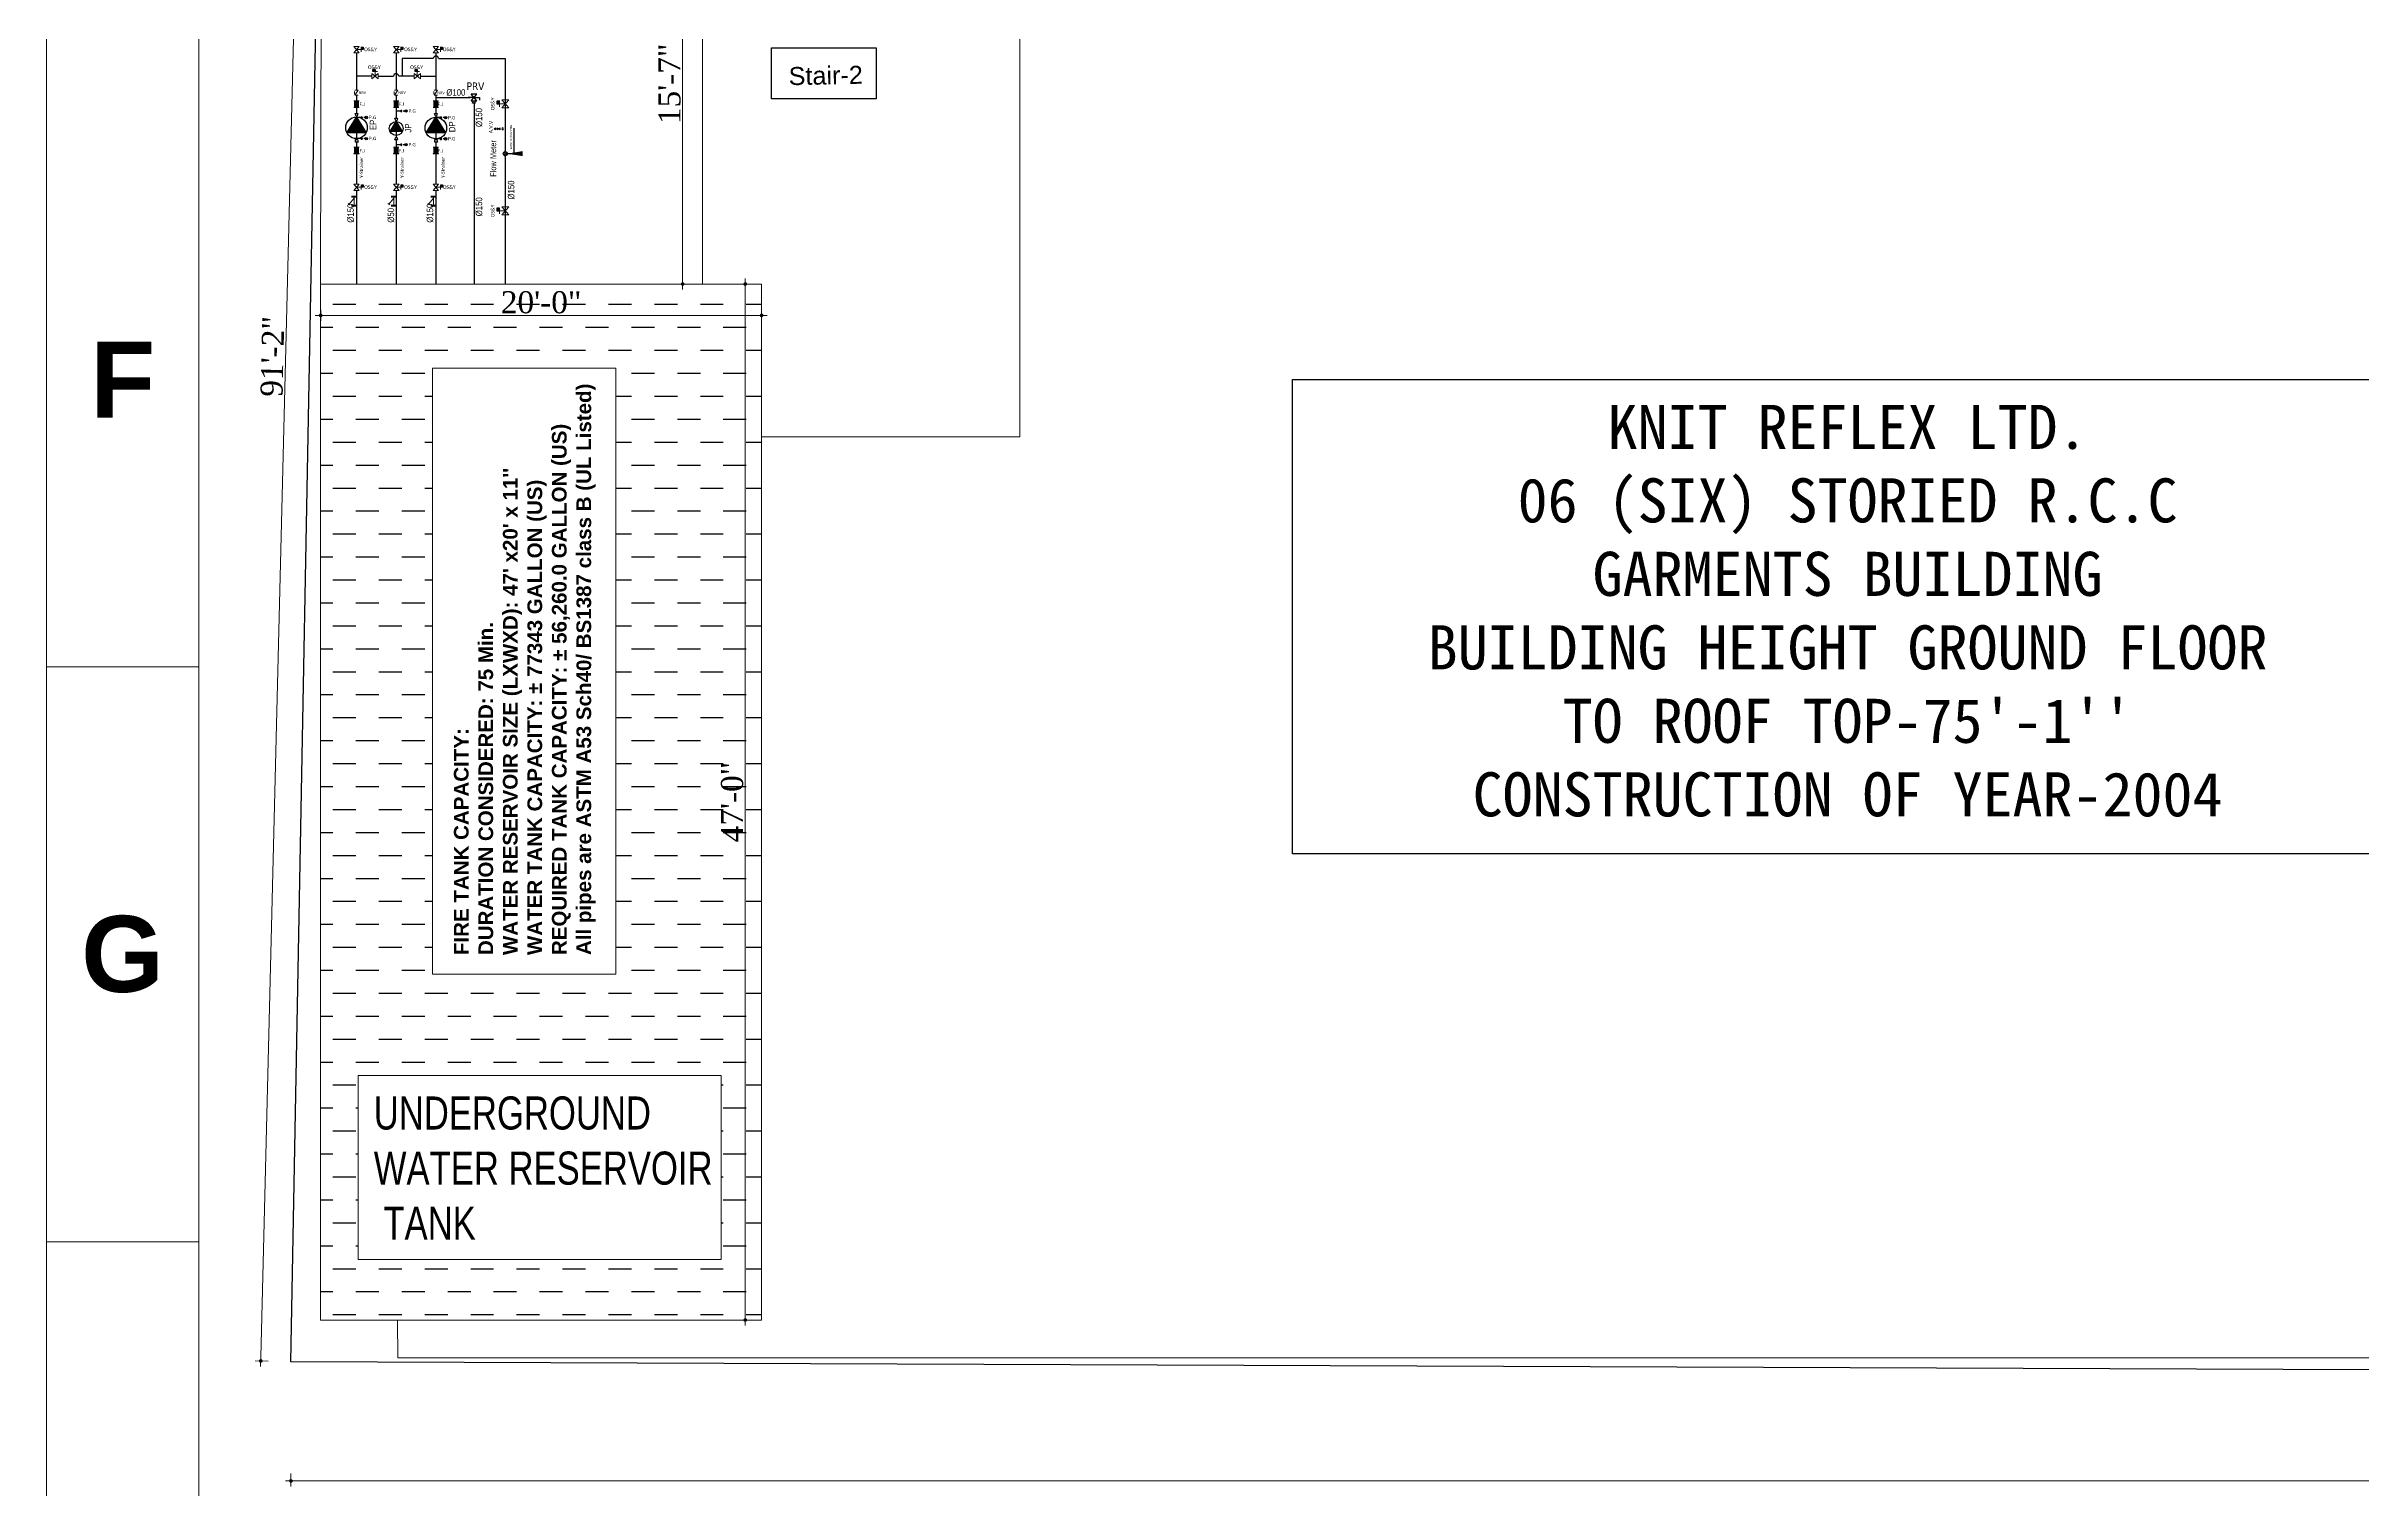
# Model space of a CAD drawing. Header units: inches. Extents: x -98933 to 1585249, y -3352739 to 192771.
# Drawn here: x 7002 to 8262, y 48283 to 49068 of the extents above; entities that cross this region are included whole.
import ezdxf

# ---------------------------------------------------------------- set-up
doc = ezdxf.new("R2010")
doc.units = ezdxf.units.IN
doc.header["$MEASUREMENT"] = 0
doc.header["$PDMODE"] = 35
doc.linetypes.add('CONTINOUS', pattern=[0])
doc.linetypes.add('DASH', pattern=[0.35, 0.25, -0.1])
doc.layers.get('0').update_dxf_attribs({"lineweight": 0})
doc.layers.get('Defpoints').update_dxf_attribs({"lineweight": 0})
for name, color, linetype, lineweight in [('AA-SECTION', 242, 'Continuous', 13), ('ADES FIRE SPRINKLER', 1, 'Continuous', 30), ('AN-TEXT', 251, 'Continuous', 15), ('Cable line', 1, 'Continuous', 25), ('DIM', 7, 'Continuous', 0), ('DIMENTION', 56, 'Continuous', 9), ('F-PIPE', 1, 'Continuous', 25), ('FF-VALVES', 170, 'Continuous', 18), ('flexible joint', 10, 'Continuous', 5), ('hatch-1', 8, 'Continuous', 25), ('Hydrant Pipe', 1, 'Continuous', 25), ('Inline', 7, 'Continuous', 0), ('Layer1', 134, 'Continuous', 0), ('Outline', 7, 'Continuous', 0), ('Pipe 100 mm', 1, 'Continuous', 25), ('Pipe 150 mm', 1, 'Continuous', 25), ('pipe line', 1, 'Continuous', 25), ('Scale', 7, 'Continuous', 0), ('Scale_Text', 7, 'Continuous', 0), ('TEX', 7, 'Continuous', 0), ('Text', 7, 'Continuous', 0), ('Titelblk', 7, 'Continuous', 25), ('TITLE', 7, 'Continuous', 20), ('wall', 7, 'Continuous', 0), ('y strainer', 10, 'Continuous', 5)]:
    doc.layers.add(name, color=color, linetype=linetype, lineweight=lineweight)
doc.styles.add('arial narrow', font='tahoma.ttf')
doc.styles.add('isop', font='isocpeur.ttf')
doc.styles.add('REG', font='times.ttf')
doc.styles.get("Standard").update_dxf_attribs({"font": 'arialbd.ttf', "height": 24})
doc.styles.add('style1', font='arial.ttf')
doc.styles.add('STYLE3', font='arial.ttf', dxfattribs={"width": 0.75})
doc.styles.add('SWISSLT', font='swisscl.ttf')
doc.styles.add('ZIA', font='ARIALN.TTF', dxfattribs={"width": 1.05, "height": 10})
doc.dimstyles.new('Dim-Pres', dxfattribs={"dimtxt": 5.5, "dimasz": 2, "dimexe": 1.5, "dimexo": 1.5, "dimgap": 1, "dimtad": 3, "dimdec": 0, "dimzin": 3, "dimdsep": 46, "dimlunit": 4, "dimtxsty": 'REG', "dimblk": 'point', "dimcen": 2, "dimclrd": 256, "dimclre": 256, "dimclrt": 7, "dimadec": 0, "dimazin": 0, "dimtfac": 0.75, "dimtdec": 0, "dimtmove": 1, "dimatfit": 3, "dimldrblk": 'point', "dimfxl": 0, "dimtolj": 1, "dimtzin": 0, "dimlwd": -1, "dimlwe": -1, "dimarcsym": 1})
doc.dimstyles.get("Standard").update_dxf_attribs({"dimtxt": 30, "dimasz": 12, "dimexe": 0.18, "dimexo": 0.0625, "dimgap": 0.09, "dimtad": 0, "dimtih": 1, "dimtoh": 1, "dimdec": 0, "dimzin": 0, "dimdsep": 46, "dimlunit": 4, "dimtxsty": 'Standard', "dimblk": 'ARCHTICK', "dimcen": 0.5, "dimclrd": 256, "dimclrt": 256, "dimaunit": 1, "dimadec": 3, "dimazin": 0, "dimtfac": 1, "dimtdec": 0, "dimtofl": 0, "dimtmove": 0, "dimatfit": 3, "dimfxl": 0.18, "dimtolj": 1, "dimtzin": 0, "dimlwd": -1, "dimarcsym": 0})

# ---------------------------------------------------------------- blocks, each defined once
blk = doc.blocks.new('dot')
at = {"color": 4}
for p, q in [((-1.5, 0), (1.5, 0)), ((0, 1.5), (0, -1.5))]:
    blk.add_line(p, q, dxfattribs=at)
at = {"color": 6, "const_width": 0.5}
blk.add_lwpolyline([(-0.25, 0, 1), (0.25, 0, 1)], format="xyb", close=True, dxfattribs=at)
blk = doc.blocks.new('point')
blk.add_blockref('dot', (0, 0))
blk = doc.blocks.new('*D476')
at = {"layer": 'Defpoints', "color": 0, "ltscale": 30, "transparency": 16777216}
for p in [(7151.4, 48939, 24.3), (7391.4, 48939, 24.3), (7391.4, 48921.9)]:
    blk.add_point(p, dxfattribs=at)
at = {"layer": 'Layer1', "ltscale": 30, "transparency": 16777216}
for p, q in [((7151.4, 48923.7), (7151.4, 48920.4)), ((7153.4, 48921.9), (7389.4, 48921.9)), ((7391.4, 48923.7), (7391.4, 48920.4))]:
    blk.add_line(p, q, dxfattribs=at)
at = {"layer": 'Layer1', "ltscale": 30, "transparency": 16777216, "xscale": 2, "yscale": 2, "zscale": 2, "rotation": 180}
blk.add_blockref('point', (7151.4, 48921.9), dxfattribs=at)
at = {"layer": 'Layer1', "ltscale": 30, "transparency": 16777216, "xscale": 2, "yscale": 2, "zscale": 2}
blk.add_blockref('point', (7391.4, 48921.9), dxfattribs=at)
at = {"layer": 'Layer1', "color": 7, "ltscale": 30, "transparency": 16777216, "insert": (7271.4, 48929), "char_height": 12, "attachment_point": 5, "style": 'REG'}
blk.add_mtext('\\A1;20\'-0"', dxfattribs=at)
blk = doc.blocks.new('*D477')
at = {"layer": 'Defpoints', "color": 0, "ltscale": 30, "transparency": 16777216}
for p in [(7391.4, 48939, 24.3), (7382.5, 48375), (7391.4, 48375, 24.3)]:
    blk.add_point(p, dxfattribs=at)
at = {"layer": 'Layer1', "ltscale": 30, "transparency": 16777216}
for p, q in [((7383.2, 48939), (7381, 48939)), ((7382.5, 48937), (7382.5, 48377)), ((7383.2, 48375), (7381, 48375))]:
    blk.add_line(p, q, dxfattribs=at)
at = {"layer": 'Layer1', "ltscale": 30, "transparency": 16777216, "xscale": 2, "yscale": 2, "zscale": 2}
for p, rotation in [((7382.5, 48939), 90), ((7382.5, 48375), 270)]:
    blk.add_blockref('point', p, dxfattribs=dict(at, rotation=rotation))
at = {"layer": 'Layer1', "color": 7, "ltscale": 30, "transparency": 16777216, "insert": (7375.4, 48657), "char_height": 12, "attachment_point": 5, "rotation": 90, "style": 'REG'}
blk.add_mtext('\\A1;47\'-0"', dxfattribs=at)
blk = doc.blocks.new('*D479')
at = {"layer": 'Defpoints', "color": 0, "ltscale": 30, "transparency": 16777216}
for p in [(7359.2, 49157.1, 0.7), (7348.4, 48939), (7359.2, 48939, 0.7)]:
    blk.add_point(p, dxfattribs=at)
at = {"layer": 'Layer1', "ltscale": 30, "transparency": 16777216}
for p, q in [((7352.4, 49157.1), (7346.9, 49157.1)), ((7348.4, 49155.1), (7348.4, 48941)), ((7352.4, 48939), (7346.9, 48939))]:
    blk.add_line(p, q, dxfattribs=at)
at = {"layer": 'Layer1', "ltscale": 30, "transparency": 16777216, "xscale": 2, "yscale": 2, "zscale": 2}
for p, rotation in [((7348.4, 49157.1), 90), ((7348.4, 48939), 270)]:
    blk.add_blockref('point', p, dxfattribs=dict(at, rotation=rotation))
at = {"layer": 'Layer1', "color": 7, "ltscale": 30, "transparency": 16777216, "insert": (7341.3, 49048), "char_height": 12, "attachment_point": 5, "rotation": 90, "style": 'REG'}
blk.add_mtext('\\A1;15\'-7"', dxfattribs=at)
blk = doc.blocks.new('A$C47DA282D')
at = {"lineweight": -2}
h = blk.add_hatch(color=5, dxfattribs=at)
h.dxf.hatch_style = 1
h.paths.add_polyline_path([(205, 118), (169, 118), (169, 69), (205, 69)])
at = {"color": 1, "lineweight": 20, "ltscale": 2}
for p, q in [((0, 138), (122, 138)), ((122, 0), (0, 138)), ((0, 0), (122, 138)), ((61, 69), (205, 69)), ((161, 19), (161, 125)), ((122, 0), (0, 0))]:
    blk.add_line(p, q, dxfattribs=at)
at = {"lineweight": -2}
blk.add_lwpolyline([(205, 69), (169, 69), (169, 118), (205, 118)], close=True, dxfattribs=at)
blk = doc.blocks.new('A$C0680352D')
at = {"layer": 'flexible joint'}
for p, q in [((12, 119), (95, 119)), ((12, 104), (95, 104)), ((12, 90), (95, 90)), ((12, 75), (95, 75)), ((12, 60), (95, 60)), ((12, 45), (95, 45)), ((12, 31), (95, 31)), ((12, 16), (95, 16))]:
    blk.add_line(p, q, dxfattribs=at)
for points in [[(0, 134), (107, 134), (107, 138), (0, 138)], [(0, 5), (107, 5), (107, 0), (0, 0)], [(12, 134), (95, 134), (95, 5), (12, 5)]]:
    blk.add_lwpolyline(points, close=True, dxfattribs=at)
blk = doc.blocks.new('A$C6DE15CEC')
at = {"color": 1, "lineweight": 20, "ltscale": 2}
for p, q in [((0, 0), (0, 110)), ((158, 0), (0, 110)), ((158, 110), (158, 0))]:
    blk.add_line(p, q, dxfattribs=at)
at = {"color": 7, "lineweight": 5}
blk.add_lwpolyline([(115, 116), (30, 116)], dxfattribs=at)
blk.add_solid([(115, 120), (139, 116), (115, 112)], dxfattribs=at)
blk = doc.blocks.new('PRV.')
at = {"layer": 'F-PIPE', "ltscale": 15}
h = blk.add_hatch(color=256, dxfattribs=at)
h.paths.add_polyline_path([(632429, 95694.2), (632429, 95693.8), (632428, 95694.2)])
h.paths.add_polyline_path([(632429, 95694.5), (632429, 95694.2), (632428, 95694.2)])
for p, q in [((632422.7, 95694.2, -22), (632422.7, 95696.7, -22)), ((632430.8, 95697.3, -22), (632425.2, 95697.3, -22)), ((632430.8, 95697.3, -22), (632425.2, 95691, -22)), ((632425.2, 95697.3, -22), (632430.8, 95691, -22)), ((632428, 95694.2, -22), (632422.7, 95694.2, -22)), ((632425.2, 95691, -22), (632430.8, 95691, -22)), ((632428, 95694.2, -22), (632429, 95694.5, -22)), ((632428, 95694.2, -22), (632433.6, 95694.2, -22)), ((632428, 95694.2, -22), (632429, 95693.8, -22)), ((632428, 95694.2, -22), (632429, 95693.8, -22)), ((632429, 95694.5, -22), (632429, 95693.8, -22)), ((632433.6, 95694.2, -22), (632431.7, 95694.2, -22))]:
    blk.add_line(p, q, dxfattribs=at)
blk = doc.blocks.new('A$C1F5D063A')
at = {"layer": 'y strainer', "linetype": 'Continuous'}
for p, q in [((0, 126), (0, 0)), ((30, 126), (30, 0)), ((30, 63), (225, 63)), ((55, 63), (205, -60)), ((225, 126), (225, 0)), ((254, 126), (254, 0)), ((222, -39), (188, -82))]:
    blk.add_line(p, q, dxfattribs=at)
blk = doc.blocks.new('ball.v')
at = {"color": 7, "linetype": 'ByBlock', "lineweight": 13, "const_width": 1}
for points in [[(386990, 646713), (386687, 646713)], [(386990, 646537), (386990, 646888)], [(387146, 646537), (387146, 646995), (387395, 646995)], [(387302, 646537), (387302, 646888)], [(387302, 646713), (387601, 646713)]]:
    blk.add_lwpolyline(points, dxfattribs=at)
at = {"color": 7, "linetype": 'CONTINOUS'}
blk.add_circle((387146, 646713), 156, dxfattribs=at)
blk = doc.blocks.new('_ArchTick')
at = {"color": 0, "linetype": 'ByBlock', "const_width": 0.15}
blk.add_lwpolyline([(-0.5, -0.5), (0.5, 0.5)], dxfattribs=at)
blk = doc.blocks.new('A$C7E161618')
at = {"layer": 'pipe line', "color": 1, "lineweight": 0}
for p, q in [((3.3, 21.9), (0, 16.5)), ((0, 16.5), (6.7, 16.5)), ((6.7, 0), (0, 10.8)), ((6.7, 10.8), (0, 0)), ((0, 10.8), (6.7, 10.8)), ((0, 0), (6.7, 0)), ((6.7, 16.5), (3.3, 21.9)), ((3.3, 16.5), (3.3, 10.8))]:
    blk.add_line(p, q, dxfattribs=at)
blk = doc.blocks.new('*D481')
at = {"layer": 'Defpoints', "color": 0, "ltscale": 30, "transparency": 16777216}
for p in [(7162.1, 49445.7, -1.2), (7118.8, 48352.7), (7135.2, 48352.3, -1.2)]:
    blk.add_point(p, dxfattribs=at)
at = {"layer": 'Layer1', "ltscale": 30, "transparency": 16777216}
for p, q in [((7145.7, 49444.2), (7118.8, 48354.7)), ((7149.7, 49446.1), (7144.3, 49446.2)), ((7122.8, 48352.6), (7117.3, 48352.8))]:
    blk.add_line(p, q, dxfattribs=at)
at = {"layer": 'Layer1', "ltscale": 30, "transparency": 16777216, "xscale": 2, "yscale": 2, "zscale": 2}
for p, rotation in [((7145.8, 49446.2), 88.58689442277073), ((7118.8, 48352.7), 268.5868944227707)]:
    blk.add_blockref('point', p, dxfattribs=dict(at, rotation=rotation))
at = {"layer": 'Layer1', "color": 7, "ltscale": 30, "transparency": 16777216, "insert": (7125.2, 48899.6), "char_height": 12, "attachment_point": 5, "rotation": 88.5869, "style": 'REG'}
blk.add_mtext('\\A1;91\'-2"', dxfattribs=at)
blk = doc.blocks.new('PAGE')
at = {"layer": 'Inline', "color": 252, "lineweight": 15}
blk.add_lwpolyline([(178051640.63, 22656441.11), (178051640.63, 22657235.79), (178050505.36, 22657235.79), (178050505.36, 22656441.11)], close=True, dxfattribs=at)
at = {"layer": 'Outline', "color": 252, "lineweight": 15}
blk.add_lwpolyline([(178050483.42, 22657252.66), (178050483.42, 22656424.24)], dxfattribs=at)
at = {"layer": 'Scale', "color": 252, "lineweight": 9}
for p, q in [((178050483.42, 22656755.67), (178050505.36, 22656755.67)), ((178050483.42, 22656672.88), (178050505.36, 22656672.88))]:
    blk.add_line(p, q, dxfattribs=at)
at = {"layer": 'Scale_Text', "color": 252, "lineweight": 13, "char_height": 10.97, "width": 8.3603, "attachment_point": 5}
for s, insert in [('F', (178050494.39, 22656797.06)), ('G', (178050494.39, 22656714.27))]:
    blk.add_mtext(s, dxfattribs=dict(at, insert=insert))
blk = doc.blocks.new('Title')
at = {"layer": 'Titelblk', "color": 3, "linetype": 'Continuous', "lineweight": 0, "xscale": 3.014611567961765, "yscale": 3.014611567959946, "zscale": 3.014611567966516}
blk.add_blockref('PAGE', (-536855255.8, -68388224), dxfattribs=at)
blk = doc.blocks.new('*D493')
at = {"layer": 'Defpoints', "color": 0, "ltscale": 30, "transparency": 16777216}
for p in [(7135.2, 48352.3, -1.2), (9634, 48342.7, -1.2), (9634, 48287.4)]:
    blk.add_point(p, dxfattribs=at)
at = {"layer": 'Layer1', "ltscale": 30, "transparency": 16777216}
for p, q in [((7135.2, 48291.4), (7135.2, 48285.9)), ((7137.2, 48287.4), (9632, 48287.4)), ((9634, 48291.4), (9634, 48285.9))]:
    blk.add_line(p, q, dxfattribs=at)
at = {"layer": 'Layer1', "ltscale": 30, "transparency": 16777216, "xscale": 2, "yscale": 2, "zscale": 2, "rotation": 180}
blk.add_blockref('point', (7135.2, 48287.4), dxfattribs=at)
at = {"layer": 'Layer1', "ltscale": 30, "transparency": 16777216, "xscale": 2, "yscale": 2, "zscale": 2}
blk.add_blockref('point', (9634, 48287.4), dxfattribs=at)
at = {"layer": 'Layer1', "color": 7, "ltscale": 30, "transparency": 16777216, "insert": (8384.6, 48291), "char_height": 5, "attachment_point": 5, "style": 'REG'}
blk.add_mtext('\\A1;208\'-3"', dxfattribs=at)
blk = doc.blocks.new('GR3')
at = {"layer": 'Hydrant Pipe', "lineweight": -2}
h = blk.add_hatch(dxfattribs=at)
h.set_pattern_fill('ANSI31', color=256, scale=0.11157, angle=90)
h.set_pattern_definition([(135, (-258246.40394, 138620.2969), (-0.250481927, -0.250481927), [])])
h.paths.add_polyline_path([(-260009.4, 143058.2), (-260016.8, 143070.4), (-260001.9, 143070.4)])
h = blk.add_hatch(dxfattribs=at)
h.set_pattern_fill('ANSI31', color=256, scale=0.11157, angle=90)
h.set_pattern_definition([(135, (-258254.23326, 138620.1164), (-0.250481927, -0.250481927), [])])
h.paths.add_polyline_path([(-259978.6, 143061.5), (-259983.3, 143069.4), (-259973.8, 143069.4)])
h = blk.add_hatch(dxfattribs=at)
h.set_pattern_fill('ANSI31', color=256, scale=0.11157, angle=90)
h.set_pattern_definition([(135, (-258184.7076, 138620.1164), (-0.250481927, -0.250481927), [])])
h.paths.add_polyline_path([(-259947.7, 143058), (-259955.1, 143070.2), (-259940.2, 143070.2)])
at = {"color": 1, "lineweight": 30}
for p, q in [((-260063.4, 143088.7), (-260063.4, 143088.1)), ((-260063.4, 143085), (-260063.4, 143084.4))]:
    blk.add_line(p, q, dxfattribs=at)
at = {"linetype": 'ByBlock', "lineweight": -2, "ltscale": 2}
for p, q in [((-259986.6, 143079.2), (-259986, 143079.9)), ((-260017.4, 143074.5), (-260016.8, 143075.2)), ((-259955.7, 143074.4), (-259955.1, 143075)), ((-260017.4, 143058.1), (-260016.8, 143058.8)), ((-259986.6, 143053), (-259986, 143053.6)), ((-259955.7, 143057.9), (-259955.1, 143058.6))]:
    blk.add_line(p, q, dxfattribs=at)
at = {"color": 1, "lineweight": 30}
blk.add_circle((-260063.4, 143086.5), 1.55, dxfattribs=at)
at = {"linetype": 'ByBlock', "lineweight": -2, "ltscale": 2}
for centre in [(-259986.1, 143079.6), (-260017, 143075), (-260017, 143058.6), (-259955.3, 143074.8), (-259955.3, 143058.4), (-259986.1, 143053.4)]:
    blk.add_circle(centre, 0.951, dxfattribs=at)
at = {"color": 1, "lineweight": 30}
for centre, start, end in [((-260065.7, 143086.5), 319.3985, 40.6015), ((-260061, 143086.5), 139.3985, 220.6015)]:
    blk.add_arc(centre, 1.99, start, end, dxfattribs=at)
at = {"layer": 'DIMENTION', "lineweight": -2}
for p, q in [((-260010.6, 143077.5), (-260008.6, 143077.5)), ((-260010.2, 143075.4), (-260010.6, 143077.5)), ((-260008.6, 143077.5), (-260008.6, 143075.4)), ((-259948.9, 143077.5), (-259946.9, 143077.5)), ((-259948.5, 143075.4), (-259948.9, 143077.5)), ((-259946.9, 143077.5), (-259946.9, 143075.4)), ((-260008.6, 143075.4), (-260010.2, 143075.4)), ((-259979.6, 143075.8), (-259977.5, 143075.8)), ((-259979, 143073.8), (-259979.6, 143075.8)), ((-259979.6, 143058.9), (-259979, 143060.9)), ((-259978.2, 143073.8), (-259979, 143073.8)), ((-259979, 143060.9), (-259978.2, 143060.9)), ((-259977.5, 143075.8), (-259978.2, 143073.8)), ((-259978.2, 143060.9), (-259977.5, 143058.9)), ((-259946.9, 143075.4), (-259948.5, 143075.4)), ((-260040, 143047.3), (-260037.9, 143047.3)), ((-260039.4, 143045.3), (-260040, 143047.3)), ((-260038.6, 143045.3), (-260039.4, 143045.3)), ((-260037.9, 143047.3), (-260038.6, 143045.3)), ((-260010.4, 143055.4), (-260009.8, 143057.4)), ((-260008.3, 143055.4), (-260010.4, 143055.4)), ((-260009.8, 143057.4), (-260009, 143057.4)), ((-260009, 143057.4), (-260008.3, 143055.4)), ((-259977.5, 143058.9), (-259979.6, 143058.9)), ((-259948.7, 143055.4), (-259948.1, 143057.4)), ((-259946.7, 143055.4), (-259948.7, 143055.4)), ((-259948.1, 143057.4), (-259947.3, 143057.4)), ((-259947.3, 143057.4), (-259946.7, 143055.4))]:
    blk.add_line(p, q, dxfattribs=at)
at = {"layer": 'DIMENTION', "color": 1, "linetype": 'ByBlock', "lineweight": -2}
for p, q in [((-259985.2, 143079.6), (-259984.1, 143079.6)), ((-259982, 143079.6), (-259978.6, 143079.6)), ((-260016, 143075), (-260015, 143075)), ((-260012.8, 143075), (-260009.4, 143075)), ((-259954.3, 143074.8), (-259953.3, 143074.8)), ((-259951.1, 143074.8), (-259947.7, 143074.8)), ((-260016, 143058.5), (-260015, 143058.5)), ((-260012.8, 143058.5), (-260009.4, 143058.5)), ((-259985.2, 143053.4), (-259984.1, 143053.4)), ((-259982, 143053.4), (-259978.6, 143053.4)), ((-259954.3, 143058.4), (-259953.3, 143058.4)), ((-259951.1, 143058.4), (-259947.7, 143058.4))]:
    blk.add_line(p, q, dxfattribs=at)
at = {"layer": 'Hydrant Pipe', "lineweight": -2}
for points in [[(-260009.4, 143058.2), (-260016.8, 143070.4), (-260001.9, 143070.4), (-260009.4, 143058.2)], [(-259978.6, 143061.5), (-259983.3, 143069.4), (-259973.8, 143069.4), (-259978.6, 143061.5)], [(-259947.7, 143058), (-259955.1, 143070.2), (-259940.2, 143070.2), (-259947.7, 143058)]]:
    blk.add_lwpolyline(points, dxfattribs=at)
for centre, radius in [((-260009.4, 143066.6), 8.39), ((-259978.6, 143066.9), 5.4), ((-259947.7, 143066.4), 8.39)]:
    blk.add_circle(centre, radius, dxfattribs=at)
at = {"layer": 'Pipe 100 mm', "lineweight": -2, "ltscale": 10}
for p, q in [((-260009.4, 143115.1), (-260009.4, 143187.9)), ((-259978.6, 143115.1), (-259978.6, 143187.9)), ((-259947.7, 143115.1), (-259947.7, 143187.9)), ((-260009.4, 143086.7), (-260009.4, 143110.1)), ((-259978.6, 143086.7), (-259978.6, 143110.1)), ((-259947.7, 143086.7), (-259947.7, 143110.1)), ((-260009.4, 143077.5), (-260009.4, 143081.4)), ((-259978.6, 143075.8), (-259978.6, 143081.4)), ((-259947.7, 143077.5), (-259947.7, 143081.4)), ((-260009.4, 143057.4), (-260009.4, 143075.4)), ((-259978.6, 143060.9), (-259978.6, 143073.8)), ((-259947.7, 143057.4), (-259947.7, 143075.4)), ((-260009.4, 143050.7), (-260009.4, 143055.4)), ((-260009.4, 143040.9), (-260009.4, 143045.4)), ((-259978.6, 143050.7), (-259978.6, 143058.9)), ((-259978.6, 143040.9), (-259978.6, 143045.4)), ((-259947.7, 143050.7), (-259947.7, 143055.4)), ((-259947.7, 143040.9), (-259947.7, 143045.4)), ((-260009.4, 143008), (-260009.4, 143037)), ((-259997.4, 143026.3), (-260009.4, 143026.3)), ((-259992.5, 143026.3), (-259980.5, 143026.3)), ((-259983.1, 143012.5), (-259983.1, 143026.3)), ((-259978.6, 143008), (-259978.6, 143037)), ((-259964.6, 143026.3), (-259976.5, 143026.3)), ((-259959.6, 143026.3), (-259947.7, 143026.3)), ((-259947.7, 143008), (-259947.7, 143037)), ((-260007.4, 143012.5), (-259983.1, 143012.5))]:
    blk.add_line(p, q, dxfattribs=at)
for points in [[(-260063.4, 143095.8), (-260063.4, 143187.9)], [(-260063.4, 143088.7), (-260063.4, 143128)], [(-260011.4, 143012.5), (-260063.4, 143012.5), (-260063.4, 143084.4)]]:
    blk.add_lwpolyline(points, dxfattribs=at)
at = {"layer": 'Pipe 100 mm', "lineweight": -2, "ltscale": 0.5}
for points in [[(-260039.1, 143047.3), (-260039.1, 143187.9)], [(-260009.4, 143042.8), (-260034.5, 143042.8)]]:
    blk.add_lwpolyline(points, dxfattribs=at)
at = {"layer": 'Pipe 100 mm', "lineweight": -2, "ltscale": 10}
for centre in [(-259978.5, 143026.3), (-260009.4, 143012.5)]:
    blk.add_arc(centre, 2.01, 180, 360, dxfattribs=at)
at = {"layer": 'wall', "color": 1, "linetype": 'Continuous', "lineweight": -2}
for p, q in [((-260063.4, 143102.5), (-260063.4, 143128)), ((-260063.4, 143124.1), (-260063.4, 143124.1))]:
    blk.add_line(p, q, dxfattribs=at)
at = {"layer": 'ADES FIRE SPRINKLER', "linetype": 'Continuous', "lineweight": -2, "xscale": -0.003497665922623128, "yscale": 0.003497665922623128, "zscale": 0.0034976659360285, "rotation": 180}
for p in [(-261336.6, 145341.6), (-261367.5, 145337), (-261367.5, 145320.5), (-261305.8, 145336.8), (-261336.6, 145315.4), (-261305.8, 145320.4)]:
    blk.add_blockref('ball.v', p, dxfattribs=at)
at = {"layer": 'ADES FIRE SPRINKLER', "linetype": 'Continuous', "lineweight": -2, "xscale": -0.004486061399802566, "yscale": 0.004486061399802566, "zscale": 0.0044860614020719}
blk.add_blockref('ball.v', (-258324.6, 140166), dxfattribs=at)
at = {"layer": 'DIM', "lineweight": -2, "xscale": 0.2097780835756566, "yscale": 0.2097780835756566, "zscale": 0.2097780835815683, "rotation": 270}
blk.add_blockref('A$C7E161618', (-260059.3, 143067.9), dxfattribs=at)
at = {"layer": 'F-PIPE', "lineweight": -2, "ltscale": 15, "extrusion": (0, 0, -1), "xscale": 0.04486687786993571, "yscale": 0.04486687786993571, "zscale": -0.04486687795177, "rotation": 180}
for p in [(260066.1, 143134.2), (260066.1, 143050.9)]:
    blk.add_blockref('A$C47DA282D', p, dxfattribs=at)
at = {"layer": 'FF-VALVES', "lineweight": -2}
for name, p, xscale, yscale, zscale, rotation in [('A$C47DA282D', (-260007.2, 143115.1), 0.03570241859415546, 0.03570241879788227, 0.0357024187754501, 180), ('A$C1F5D063A', (-260005.6, 143119.5), 0.03098990384023637, 0.03098990384023637, 0.0309899038329833, 90), ('A$C47DA282D', (-259976.4, 143115.1), 0.03570241859415546, 0.03570241879788227, 0.0357024187754501, 180), ('A$C1F5D063A', (-259974.7, 143119.5), 0.03098990384023637, 0.03098990384023637, 0.0309899038329833, 90), ('A$C47DA282D', (-259945.5, 143115.1), 0.03570241859415546, 0.03570241879788227, 0.0357024187754501, 180), ('A$C1F5D063A', (-259943.8, 143119.5), 0.03098990384023637, 0.03098990384023637, 0.0309899038329833, 90), ('A$C0680352D', (-260007.3, 143086.7), 0.03855861257761717, 0.03855861257761717, 0.0385586125630653, 180), ('A$C0680352D', (-259976.5, 143086.7), 0.03855861257761717, 0.03855861257761717, 0.0385586125630653, 180), ('A$C0680352D', (-259945.6, 143086.7), 0.03855861257761717, 0.03855861257761717, 0.0385586125630653, 180), ('A$C0680352D', (-260007.3, 143050.7), 0.03855861257761717, 0.03855861257761717, 0.0385586125630653, 180), ('A$C0680352D', (-259976.5, 143050.7), 0.03855861257761717, 0.03855861257761717, 0.0385586125630653, 180), ('A$C0680352D', (-259945.6, 143050.7), 0.03855861257761717, 0.03855861257761717, 0.0385586125630653, 180), ('A$C6DE15CEC', (-260010.7, 143040.9), 0.02434820972848684, 0.02434820972848684, 0.0243482097254336, 270), ('A$C47DA282D', (-259997.4, 143028.4), 0.03570241859415546, 0.03570241879788227, 0.0357024187754505, 270), ('A$C6DE15CEC', (-259979.9, 143040.9), 0.02434820972848684, 0.02434820972848684, 0.0243482097254336, 270), ('A$C47DA282D', (-259964.6, 143028.4), 0.03570241859415546, 0.03570241879788227, 0.0357024187754505, 270), ('A$C6DE15CEC', (-259949, 143040.9), 0.02434820972848684, 0.02434820972848684, 0.0243482097254336, 270), ('A$C47DA282D', (-260007.2, 143008), 0.03570241859415546, 0.03570241879788227, 0.0357024187754501, 180), ('A$C47DA282D', (-259976.4, 143008), 0.03570241859415546, 0.03570241879788227, 0.0357024187754501, 180), ('A$C47DA282D', (-259945.5, 143008), 0.03570241859415546, 0.03570241879788227, 0.0357024187754501, 180)]:
    blk.add_blockref(name, p, dxfattribs=dict(at, xscale=xscale, yscale=yscale, zscale=zscale, rotation=rotation))
at = {"layer": 'Pipe 100 mm', "lineweight": -2, "xscale": 0.8080652538046706, "yscale": 0.8080652538046706, "zscale": 0.8080652538046706}
blk.add_blockref('PRV.', (-771082.1, 65715.7, 17.8), dxfattribs=at)
at = {"color": 7, "linetype": 'ByBlock', "lineweight": -2, "insert": (-260067.2, 143083.4), "char_height": 1.552, "width": 146.02, "attachment_point": 1, "rotation": 270.1011, "style": 'SWISSLT'}
blk.add_mtext('{\\C0;NB150 FLOW METER}', dxfattribs=at)
at = {"layer": 'Text', "color": 7, "lineweight": -2, "ltscale": 10}
for s, insert, char_height, attachment_point, rotation in [('{\\fCalibri|b0|i0|c0|p34;OS&Y}', (-260052.2, 143126.1, -10.4), 2.788, 3, 270), ('{\\fCalibri|b0|i0|c0|p34;OS&Y}', (-260014.8, 143111.1, -10.4), 2.788, 1, 180), ('{\\fCalibri|b0|i0|c0|p34;OS&Y}', (-259984.7, 143111.1, -10.4), 2.788, 1, 180), ('{\\fCalibri|b0|i0|c0|p34;OS&Y}', (-259953.6, 143111.1, -10.4), 2.788, 1, 180), ('{\\fCalibri|b0|i0|c0|p34;Y-Strainer}', (-260013.6, 143105.4, -11.9), 2.602, 1, 270), ('{\\fCalibri|b0|i0|c0|p34;Y-Strainer}', (-259981.8, 143105.4, -11.9), 2.602, 1, 270), ('{\\fCalibri|b0|i0|c0|p34;Y-Strainer}', (-259950.2, 143105.4, -11.9), 2.602, 1, 270), ('{\\fCalibri|b0|i0|c0|p34;F.J}', (-260011, 143082.9, -11.9), 2.602, 1, 180), ('{\\fCalibri|b0|i0|c0|p34;P.G}', (-259988.1, 143078.2), 2.602, 1, 180), ('{\\fCalibri|b0|i0|c0|p34;F.J}', (-259980.6, 143082.9, -11.9), 2.602, 1, 180), ('{\\fCalibri|b0|i0|c0|p34;F.J}', (-259950.1, 143082.9, -11.9), 2.602, 1, 180), ('{\\fCalibri|b0|i0|c0|p34;A.V.V}', (-260050.8, 143061, -10.4), 2.788, 3, 270), ('{\\fCalibri|b0|i0|c0|p34;P.G}', (-260018.9, 143073.6), 2.602, 1, 180), ('{\\fCalibri|b0|i0|c0|p34;P.G}', (-260018.9, 143057.2), 2.602, 1, 180), ('{\\fCalibri|b0|i0|c0|p34;P.G}', (-259957.3, 143073.4), 2.602, 1, 180), ('{\\fCalibri|b0|i0|c0|p34;P.G}', (-259957.3, 143057), 2.602, 1, 180), ('{\\fCalibri|b0|i0|c0|p34;OS&Y}', (-260052.2, 143042.8, -10.4), 2.788, 3, 270), ('{\\fCalibri|b0|i0|c0|p34;F.J}', (-260011, 143046.6, -11.9), 2.602, 1, 180), ('{\\fCalibri|b0|i0|c0|p34;P.G}', (-259988.1, 143052), 2.602, 1, 180), ('{\\fCalibri|b0|i0|c0|p34;F.J}', (-259980.6, 143046.6, -11.9), 2.602, 1, 180), ('{\\fCalibri|b0|i0|c0|p34;F.J}', (-259950.1, 143046.6, -11.9), 2.602, 1, 180), ('{\\fCalibri|b0|i0|c0|p34;NRV}', (-260010.6, 143038.2, -5.9), 2.082, 1, 180), ('{\\fCalibri|b0|i0|c0|p34;NRV}', (-259980.2, 143038, -5.9), 2.082, 1, 180), ('{\\fCalibri|b0|i0|c0|p34;NRV}', (-259949.4, 143038, -5.9), 2.082, 1, 180), ('{\\fCalibri|b0|i0|c0|p34;OS&Y}', (-260014.8, 143004, -10.4), 2.788, 1, 180), ('{\\fCalibri|b0|i0|c0|p34;OS&Y}', (-259989.4, 143017.9, -10.4), 2.788, 1, 180), ('{\\fCalibri|b0|i0|c0|p34;OS&Y}', (-259984.7, 143004, -10.4), 2.788, 1, 180), ('{\\fCalibri|b0|i0|c0|p34;OS&Y}', (-259956.5, 143017.9, -10.4), 2.788, 1, 180), ('{\\fCalibri|b0|i0|c0|p34;OS&Y}', (-259953.6, 143004, -10.4), 2.788, 1, 180)]:
    blk.add_mtext(s, dxfattribs=dict(at, insert=insert, char_height=char_height, attachment_point=attachment_point, rotation=rotation))
for s, insert, char_height, width, attachment_point, rotation, style in [('%%C150', (-260040.4, 143135.2), 5.02, 19.367, 1, 270, 'ZIA'), ('%%C150', (-260002.3, 143140.2), 5.02, 19.367, 1, 270, 'ZIA'), ('%%C50', (-259971.9, 143140.2), 5.02, 15.925, 1, 270, 'ZIA'), ('%%C150', (-259940.6, 143140.2), 5.02, 19.367, 1, 270, 'ZIA'), ('%%C150', (-260065.4, 143107.4), 5.02, 16.031, 3, 270, 'ZIA'), ('%%C150', (-260040.4, 143065.8), 5.02, 19.367, 1, 270, 'ZIA'), ('%%C100', (-260017.6, 143036.4), 5.02, 19.367, 1, 180, 'ZIA'), ('PRV ', (-260033.3, 143031.1, 2.6), 5.88, 8.294, 1, 180, 'arial narrow')]:
    blk.add_mtext(s, dxfattribs=dict(at, insert=insert, char_height=char_height, width=width, attachment_point=attachment_point, rotation=rotation, style=style))
at = {"layer": 'Text', "lineweight": -2, "ltscale": 10, "char_height": 5.02, "attachment_point": 1, "rotation": 270, "style": 'ZIA'}
for s, insert, width in [('{\\C6;DP}', (-260019.5, 143069.8), 8.294), ('{\\C6;JP}', (-259985.3, 143070.1), 7.402), ('{\\C6;EP}', (-259958, 143068.2), 8.294)]:
    blk.add_mtext(s, dxfattribs=dict(at, insert=insert, width=width))
at = {"layer": 'wall', "color": 7, "linetype": 'Continuous', "lineweight": -2, "insert": (-260051.7, 143076), "char_height": 4.607, "width": 42.664, "attachment_point": 3, "rotation": 270}
blk.add_mtext('{\\fSwis721 LtCn BT|b0|i0|c0|p34;Flow Meter}', dxfattribs=at)
at = {"layer": 'hatch-1', "lineweight": -2}
blk.add_leader([(-260064.9, 143086.5), (-260070.2, 143086.5), (-260070.2, 143066.8)], dimstyle='Standard', override={"dimtxt": 12, "dimasz": 12, "dimgap": 0.09, "dimtad": 0, "dimcen": 5, "dimfxl": 0.18, "dimarcsym": 1}, dxfattribs=at)

msp = doc.modelspace()

# ---------------------------------------------------------------- hatches: boundary and pattern name
at = {"layer": 'Cable line', "linetype": 'DASH', "lineweight": 25, "ltscale": 100000}
h = msp.add_hatch(dxfattribs=at)
h.set_pattern_fill('DASH', color=4, scale=100, style=0)
h.set_pattern_definition([(0, (12583.043, 59027.935), (12.5, 12.5), [12.5, -12.5])])
h.paths.add_polyline_path([(7391.36, 48939.01), (7151.36, 48939.01), (7151.36, 48374.98), (7391.36, 48374.98)])
h.paths.add_polyline_path([(7312.01, 48563.29), (7212.35, 48563.29), (7212.35, 48893.26), (7312.01, 48893.26)], flags=16)
h.paths.add_polyline_path([(7369.42, 48508.11), (7369.42, 48407.9), (7171.81, 48407.9), (7171.81, 48508.11)], flags=16)
h.paths.add_polyline_path([(7261.5, 48929.22), (7281.23, 48929.22), (7281.23, 48921.63), (7261.5, 48921.63)], flags=24)
h.paths.add_polyline_path([(7375.16, 48647.09), (7375.16, 48666.86), (7382.76, 48666.86), (7382.76, 48647.09)], flags=24)
h.paths.add_polyline_path([(7221.92, 48571.67), (7221.92, 48886.27), (7303.76, 48886.27), (7303.76, 48571.67)], flags=8)
h.paths.add_polyline_path([(7175.8, 48501.21), (7368.76, 48501.21), (7368.76, 48413.56), (7175.8, 48413.56)], flags=8)

# ---------------------------------------------------------------- linework, layer by layer
at = {"layer": 'AA-SECTION', "color": 63, "lineweight": 25}
msp.add_lwpolyline([(7396.78, 49067.55), (7453.78, 49067.55), (7453.78, 49039.78), (7396.78, 49039.78)], close=True, dxfattribs=at)
at = {"layer": 'AA-SECTION', "color": 63, "lineweight": 25, "elevation": -48.61}
msp.add_lwpolyline([(7680.3, 48887.02), (8338.37, 48887.02), (8338.37, 48628.88), (7680.3, 48628.88)], close=True, dxfattribs=at)
at = {"layer": 'Layer1', "ltscale": 30}
for p, q in [((7151.36, 48938.98, 24.31), (7151.73, 49157.03, -1.21)), ((7391.36, 48939.01, 24.31), (7151.36, 48939.01, 24.31)), ((7151.36, 48938.98, 24.31), (7151.36, 48374.98, 24.31)), ((7391.36, 48374.98, 24.31), (7391.36, 48939.01, 24.31)), ((7151.36, 48374.98, 24.31), (7391.36, 48374.98, 24.31)), ((7193.32, 48354.49, 24.31), (7193.3, 48374.98, 24.31)), ((8850.05, 48354.49, 24.31), (7193.32, 48354.49, 24.31))]:
    msp.add_line(p, q, dxfattribs=at)
at = {"layer": 'Layer1', "color": 5, "lineweight": 30, "ltscale": 30, "elevation": -1.21}
msp.add_lwpolyline([(9646.24, 48836.12), (9634.02, 48342.66), (7135.17, 48352.32), (7150.2, 49157.06), (7155.01, 49156.94), (7162.14, 49445.75)], dxfattribs=at)
at = {"layer": 'Layer1', "ltscale": 30}
for points, elevation in [([(7359.2, 49157.06), (7359.2, 48939.01)], 0.7), ([(7391.36, 48855.81), (7531.95, 48855.81), (7531.95, 49157.06), (7359.2, 49157.06)], 0.7), ([(7151.36, 48939.01), (7391.36, 48939.01), (7391.36, 48374.98), (7151.36, 48374.98), (7151.36, 48938.98)], 24.31)]:
    msp.add_lwpolyline(points, dxfattribs=dict(at, elevation=elevation))
for points in [[(7212.35, 48563.29), (7312.01, 48563.29), (7312.01, 48893.26), (7212.35, 48893.26)], [(7171.81, 48508.11), (7369.42, 48508.11), (7369.42, 48407.9), (7171.81, 48407.9)]]:
    msp.add_lwpolyline(points, close=True, dxfattribs=at)

# ---------------------------------------------------------------- block references
at = {"layer": 'Pipe 150 mm', "lineweight": -2, "xscale": 0.6998399999974936, "yscale": 0.6998399999938556, "zscale": 0.6998400000000018, "rotation": 180}
msp.add_blockref('GR3', (-174750.89, 149147.64, 24.31), dxfattribs=at)
at = {"layer": 'TITLE', "xscale": 1.253909077960998, "yscale": 1.253909077960998, "zscale": 1.253909067584736}
msp.add_blockref('Title', (135162.64, 157703.06), dxfattribs=at)

# ---------------------------------------------------------------- texts
at = {"layer": 'AN-TEXT', "lineweight": 25, "insert": (7982.5, 48873.23, -48.61), "char_height": 24, "width": 485.1088, "attachment_point": 2, "style": 'isop'}
msp.add_mtext("{\\f@MingLiU-ExtB|b1|i0|c0|p18;\\C7;KNIT REFLEX LTD.\\P06 (SIX) STORIED R.C.C GARMENTS BUILDING\\PBUILDING HEIGHT GROUND FLOOR TO ROOF TOP-75'-1''\\PCONSTRUCTION OF YEAR-2004}", dxfattribs=at)
at = {"layer": 'Cable line', "color": 4, "linetype": 'DASH', "lineweight": 25, "ltscale": 100000, "insert": (7223.92, 48573.67), "char_height": 8, "width": 750.1624, "attachment_point": 1, "rotation": 90}
msp.add_mtext("{\\C0;FIRE TANK CAPACITY:\\PDURATION CONSIDERED: 75 Min.\\PWATER RESERVOIR SIZE (LXWXD): 47' x20' x 11''\\PWATER TANK CAPACITY: %%P 77343 GALLON (US)\\PREQUIRED TANK CAPACITY: %%P 56,260.0 GALLON (US)\\PAll pipes are ASTM A53 Sch40/ BS1387 class B (UL Listed)}", dxfattribs=at)
at = {"layer": 'TEX', "lineweight": 0, "ltscale": 30, "insert": (7406.01, 49057.06), "char_height": 9.816, "width": 99.907, "attachment_point": 1, "rotation": 1.14887, "style": 'style1'}
msp.add_mtext('Stair-2', dxfattribs=at)
at = {"layer": 'Text', "color": 7, "linetype": 'Continuous', "lineweight": -2, "ltscale": 30, "insert": (7180.3, 48496.71), "char_height": 18, "attachment_point": 1, "style": 'STYLE3'}
msp.add_mtext('{\\fArial|b0|i0|c0|p34;UNDERGROUND \\PWATER RESERVOIR\\P TANK}', dxfattribs=at)

# ---------------------------------------------------------------- dimensions: what is measured, and where the dimension line sits
at = {"layer": 'Layer1', "ltscale": 30}
dim = msp.add_aligned_dim(p1=(7162.14, 49445.75, -1.21), p2=(7135.17, 48352.32, -1.21), distance=-16.38, dimstyle='Dim-Pres', override={"dimtxt": 12, "dimfxl": 4, "dimfxlon": 1}, dxfattribs=at)
dim.commit()
dim.dimension.update_dxf_attribs({"geometry": '*D481', "text_midpoint": (7125.15, 48899.61)})
dim = msp.add_aligned_dim(p1=(7359.2, 49157.06, 0.7), p2=(7359.2, 48939.01, 0.7), distance=-10.82, text='15\'-7"', dimstyle='Dim-Pres', override={"dimtxt": 12, "dimfxl": 4, "dimfxlon": 1}, dxfattribs=at)
dim.commit()
dim.dimension.update_dxf_attribs({"geometry": '*D479', "text_midpoint": (7341.26, 49048.04)})
dim = msp.add_linear_dim(base=(7391.36, 48921.88), p1=(7151.36, 48938.98, 24.31), p2=(7391.36, 48938.98, 24.31), dimstyle='Dim-Pres', override={"dimtxt": 12, "dimfxl": 4, "dimfxlon": 1}, dxfattribs=at)
dim.commit()
dim.dimension.update_dxf_attribs({"geometry": '*D476', "text_midpoint": (7271.36, 48928.99)})
dim = msp.add_linear_dim(base=(7382.51, 48374.98), p1=(7391.36, 48938.98, 24.31), p2=(7391.36, 48374.98, 24.31), angle=90, dimstyle='Dim-Pres', override={"dimtxt": 12, "dimfxl": 4, "dimfxlon": 1}, dxfattribs=at)
dim.commit()
dim.dimension.update_dxf_attribs({"geometry": '*D477', "text_midpoint": (7375.39, 48656.98)})
at = {"layer": 'Layer1', "color": 1, "ltscale": 30}
dim = msp.add_linear_dim(base=(9634.02, 48287.43), p1=(7135.17, 48352.32, -1.21), p2=(9634.02, 48342.66, -1.21), dimstyle='Dim-Pres', override={"dimtxt": 5, "dimfxl": 4, "dimfxlon": 1}, dxfattribs=at)
dim.commit()
dim.dimension.update_dxf_attribs({"geometry": '*D493', "text_midpoint": (8384.59, 48290.97)})

doc.saveas('drawing.dxf')
